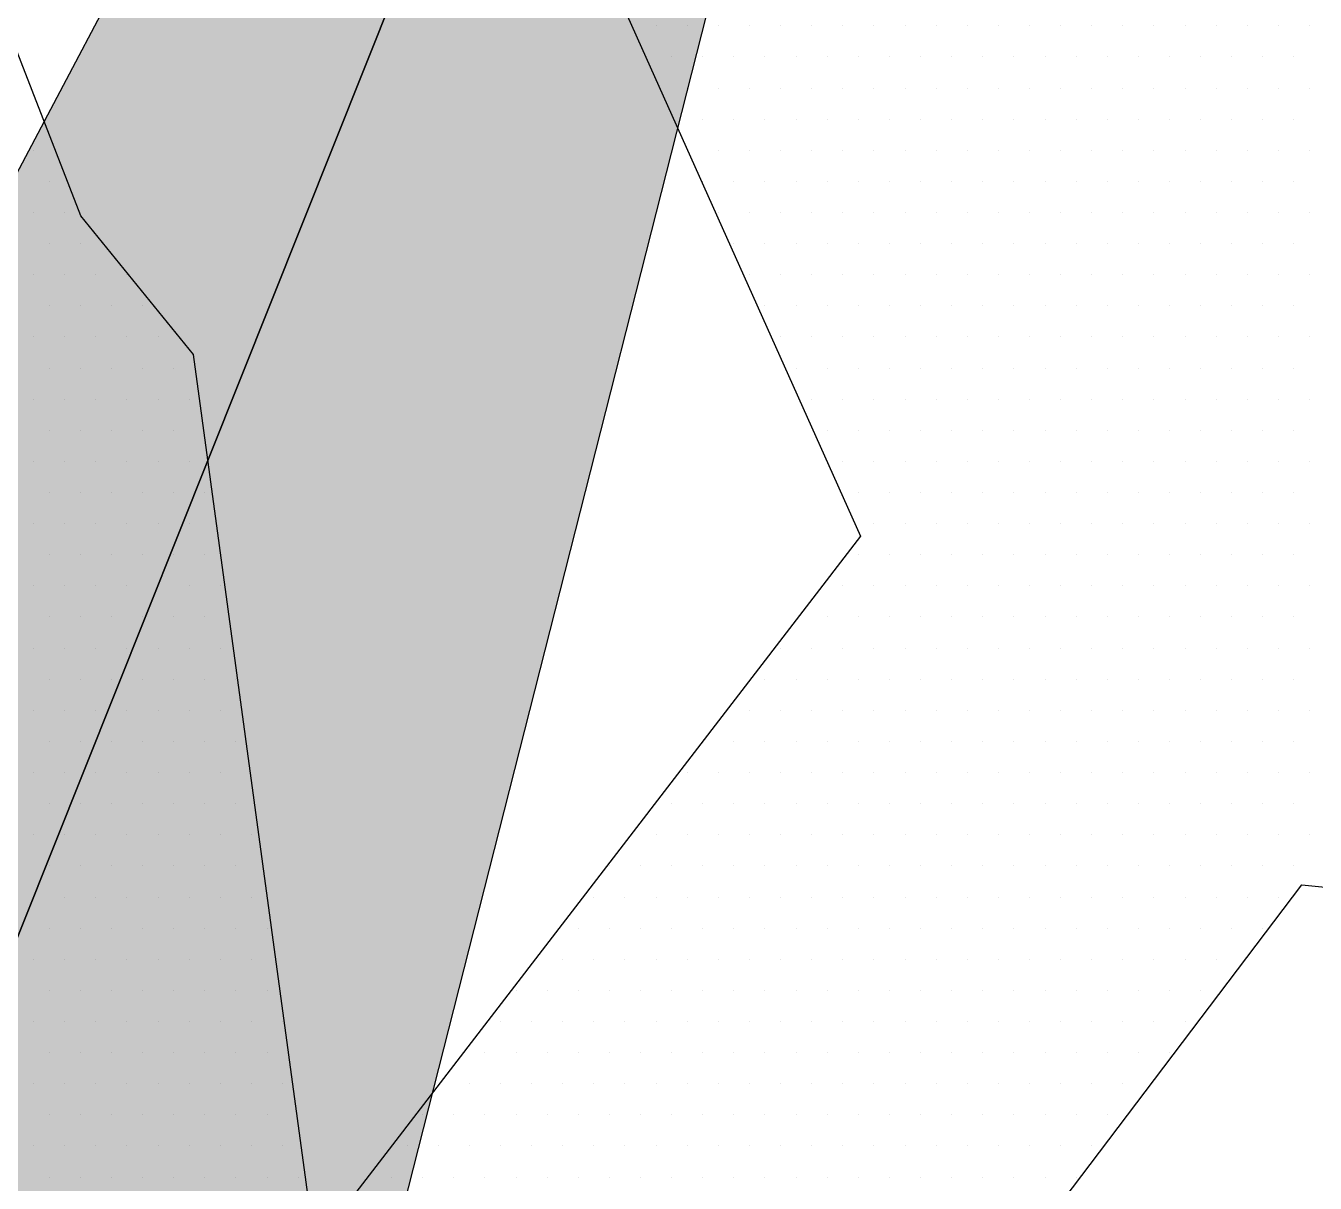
# Paper-space layout 'Layout1' of a CAD drawing. Extents: x -43 to 2298, y -18 to 768.
# Drawn here: x 1427.421 to 1431.221, y 79.303 to 82.716 of the extents above; entities that cross this region are included whole.
import ezdxf

# ---------------------------------------------------------------- set-up
doc = ezdxf.new("R2010")
doc.units = 0
doc.header["$LTSCALE"] = 2
doc.linetypes.add('CACHEX2', pattern=[0.75, 0.5, -0.25])
doc.layers.add('CARTOUCHE', color=7, linetype='Continuous')
doc.layers.add('LOGO', color=7, linetype='Continuous')

# ---------------------------------------------------------------- blocks, each defined once
blk = doc.blocks.new('A$C715108E3')
at = {"layer": 'LOGO', "color": 131}
for p, q in [((-3.5331, -2.3232), (-3.5331, -2.3232)), ((-3.4611, -2.3232), (-3.4611, -2.3232)), ((-3.3693, -2.3232), (-3.3693, -2.3232)), ((-3.2775, -2.3232), (-3.2775, -2.3232)), ((-3.186, -2.3232), (-3.186, -2.3232)), ((-3.0942, -2.3232), (-3.0942, -2.3232)), ((-3.0024, -2.3232), (-3.0024, -2.3232)), ((-2.9109, -2.3232), (-2.9109, -2.3232)), ((-2.8191, -2.3232), (-2.8191, -2.3232)), ((-2.727, -2.3232), (-2.727, -2.3232)), ((-2.6358, -2.3232), (-2.6358, -2.3232)), ((-2.5438, -2.3232), (-2.5438, -2.3232)), ((-2.4517, -2.3232), (-2.4517, -2.3232)), ((-2.3599, -2.3232), (-2.3599, -2.3232)), ((-2.2684, -2.3232), (-2.2684, -2.3232)), ((-2.1766, -2.3232), (-2.1766, -2.3232)), ((-2.0848, -2.3232), (-2.0848, -2.3232)), ((-1.9933, -2.3232), (-1.9933, -2.3232)), ((-1.9015, -2.3232), (-1.9015, -2.3232)), ((-1.8097, -2.3232), (-1.8097, -2.3232)), ((-1.7182, -2.3232), (-1.7182, -2.3232)), ((-1.6264, -2.3232), (-1.6264, -2.3232)), ((-1.5345, -2.3232), (-1.5345, -2.3232)), ((-3.4923, -2.4144), (-3.4923, -2.4144)), ((-3.415, -2.4144), (-3.415, -2.4144)), ((-3.3236, -2.4144), (-3.3236, -2.4144)), ((-3.2318, -2.4144), (-3.2318, -2.4144)), ((-3.1399, -2.4144), (-3.1399, -2.4144)), ((-3.0485, -2.4144), (-3.0485, -2.4144)), ((-2.9566, -2.4144), (-2.9566, -2.4144)), ((-2.8646, -2.4144), (-2.8646, -2.4144)), ((-2.7733, -2.4144), (-2.7733, -2.4144)), ((-2.6815, -2.4144), (-2.6815, -2.4144)), ((-2.5895, -2.4144), (-2.5895, -2.4144)), ((-2.4975, -2.4144), (-2.4975, -2.4144)), ((-2.4062, -2.4144), (-2.4062, -2.4144)), ((-2.3142, -2.4144), (-2.3142, -2.4144)), ((-2.2223, -2.4144), (-2.2223, -2.4144)), ((-2.1313, -2.4144), (-2.1313, -2.4144)), ((-2.0391, -2.4144), (-2.0391, -2.4144)), ((-1.9472, -2.4144), (-1.9472, -2.4144)), ((-1.8558, -2.4144), (-1.8558, -2.4144)), ((-1.7639, -2.4144), (-1.7639, -2.4144)), ((-1.6721, -2.4144), (-1.6721, -2.4144)), ((-1.5806, -2.4144), (-1.5806, -2.4144)), ((-3.451, -2.507), (-3.451, -2.507)), ((-3.3693, -2.507), (-3.3693, -2.507)), ((-3.2775, -2.507), (-3.2775, -2.507)), ((-3.186, -2.507), (-3.186, -2.507)), ((-3.0942, -2.507), (-3.0942, -2.507)), ((-3.0024, -2.507), (-3.0024, -2.507)), ((-2.9109, -2.507), (-2.9109, -2.507)), ((-2.8191, -2.507), (-2.8191, -2.507)), ((-2.727, -2.507), (-2.727, -2.507)), ((-2.6358, -2.507), (-2.6358, -2.507)), ((-2.5438, -2.507), (-2.5438, -2.507)), ((-2.4517, -2.507), (-2.4517, -2.507)), ((-2.3599, -2.507), (-2.3599, -2.507)), ((-2.2684, -2.507), (-2.2684, -2.507)), ((-2.1766, -2.507), (-2.1766, -2.507)), ((-2.0848, -2.507), (-2.0848, -2.507)), ((-1.9933, -2.507), (-1.9933, -2.507)), ((-1.9015, -2.507), (-1.9015, -2.507)), ((-1.8097, -2.507), (-1.8097, -2.507)), ((-1.7182, -2.507), (-1.7182, -2.507)), ((-1.6264, -2.507), (-1.6264, -2.507)), ((-1.5345, -2.507), (-1.5345, -2.507)), ((-3.4102, -2.5983), (-3.4102, -2.5983)), ((-3.3236, -2.5983), (-3.3236, -2.5983)), ((-3.2318, -2.5983), (-3.2318, -2.5983)), ((-3.1399, -2.5983), (-3.1399, -2.5983)), ((-3.0485, -2.5983), (-3.0485, -2.5983)), ((-2.9566, -2.5983), (-2.9566, -2.5983)), ((-2.8646, -2.5983), (-2.8646, -2.5983)), ((-2.7733, -2.5983), (-2.7733, -2.5983)), ((-2.6815, -2.5983), (-2.6815, -2.5983)), ((-2.5895, -2.5983), (-2.5895, -2.5983)), ((-2.4975, -2.5983), (-2.4975, -2.5983)), ((-2.4062, -2.5983), (-2.4062, -2.5983)), ((-2.3142, -2.5983), (-2.3142, -2.5983)), ((-2.2223, -2.5983), (-2.2223, -2.5983)), ((-2.1313, -2.5983), (-2.1313, -2.5983)), ((-2.0391, -2.5983), (-2.0391, -2.5983)), ((-1.9472, -2.5983), (-1.9472, -2.5983)), ((-1.8558, -2.5983), (-1.8558, -2.5983)), ((-1.7639, -2.5983), (-1.7639, -2.5983)), ((-1.6721, -2.5983), (-1.6721, -2.5983)), ((-1.5806, -2.5983), (-1.5806, -2.5983)), ((-5.2959, -2.6898), (-5.2959, -2.6898)), ((-3.3688, -2.6898), (-3.3688, -2.6898)), ((-3.2775, -2.6898), (-3.2775, -2.6898)), ((-3.186, -2.6898), (-3.186, -2.6898)), ((-3.0942, -2.6898), (-3.0942, -2.6898)), ((-3.0024, -2.6898), (-3.0024, -2.6898)), ((-2.9109, -2.6898), (-2.9109, -2.6898)), ((-2.8191, -2.6898), (-2.8191, -2.6898)), ((-2.727, -2.6898), (-2.727, -2.6898)), ((-2.6358, -2.6898), (-2.6358, -2.6898)), ((-2.5438, -2.6898), (-2.5438, -2.6898)), ((-2.4517, -2.6898), (-2.4517, -2.6898)), ((-2.3599, -2.6898), (-2.3599, -2.6898)), ((-2.2684, -2.6898), (-2.2684, -2.6898)), ((-2.1766, -2.6898), (-2.1766, -2.6898)), ((-2.0848, -2.6898), (-2.0848, -2.6898)), ((-1.9933, -2.6898), (-1.9933, -2.6898)), ((-1.9015, -2.6898), (-1.9015, -2.6898)), ((-1.8097, -2.6898), (-1.8097, -2.6898)), ((-1.7182, -2.6898), (-1.7182, -2.6898)), ((-1.6264, -2.6898), (-1.6264, -2.6898)), ((-1.5345, -2.6898), (-1.5345, -2.6898)), ((-5.2498, -2.782), (-5.2498, -2.782)), ((-3.3273, -2.782), (-3.3273, -2.782)), ((-3.3236, -2.782), (-3.3236, -2.782)), ((-3.2318, -2.782), (-3.2318, -2.782)), ((-3.1399, -2.782), (-3.1399, -2.782)), ((-3.0485, -2.782), (-3.0485, -2.782)), ((-2.9566, -2.782), (-2.9566, -2.782)), ((-2.8646, -2.782), (-2.8646, -2.782)), ((-2.7733, -2.782), (-2.7733, -2.782)), ((-2.6815, -2.782), (-2.6815, -2.782)), ((-2.5895, -2.782), (-2.5895, -2.782)), ((-2.4975, -2.782), (-2.4975, -2.782)), ((-2.4062, -2.782), (-2.4062, -2.782)), ((-2.3142, -2.782), (-2.3142, -2.782)), ((-2.2223, -2.782), (-2.2223, -2.782)), ((-2.1313, -2.782), (-2.1313, -2.782)), ((-2.0391, -2.782), (-2.0391, -2.782)), ((-1.9472, -2.782), (-1.9472, -2.782)), ((-1.8558, -2.782), (-1.8558, -2.782)), ((-1.7639, -2.782), (-1.7639, -2.782)), ((-1.6721, -2.782), (-1.6721, -2.782)), ((-1.5806, -2.782), (-1.5806, -2.782)), ((-5.2959, -2.8734), (-5.2959, -2.8734)), ((-5.2041, -2.8734), (-5.2041, -2.8734)), ((-3.2867, -2.8734), (-3.2867, -2.8734)), ((-3.2775, -2.8734), (-3.2775, -2.8734)), ((-3.186, -2.8734), (-3.186, -2.8734)), ((-3.0942, -2.8734), (-3.0942, -2.8734)), ((-3.0024, -2.8734), (-3.0024, -2.8734)), ((-2.9109, -2.8734), (-2.9109, -2.8734)), ((-2.8191, -2.8734), (-2.8191, -2.8734)), ((-2.727, -2.8734), (-2.727, -2.8734)), ((-2.6358, -2.8734), (-2.6358, -2.8734)), ((-2.5438, -2.8734), (-2.5438, -2.8734)), ((-2.4517, -2.8734), (-2.4517, -2.8734)), ((-2.3599, -2.8734), (-2.3599, -2.8734)), ((-2.2684, -2.8734), (-2.2684, -2.8734)), ((-2.1766, -2.8734), (-2.1766, -2.8734)), ((-2.0848, -2.8734), (-2.0848, -2.8734)), ((-1.9933, -2.8734), (-1.9933, -2.8734)), ((-1.9015, -2.8734), (-1.9015, -2.8734)), ((-1.8097, -2.8734), (-1.8097, -2.8734)), ((-1.7182, -2.8734), (-1.7182, -2.8734)), ((-1.6264, -2.8734), (-1.6264, -2.8734)), ((-1.5345, -2.8734), (-1.5345, -2.8734)), ((-5.2498, -2.9649), (-5.2498, -2.9649)), ((-5.1584, -2.9649), (-5.1584, -2.9649)), ((-3.2452, -2.9649), (-3.2452, -2.9649)), ((-3.2318, -2.9649), (-3.2318, -2.9649)), ((-3.1399, -2.9649), (-3.1399, -2.9649)), ((-3.0485, -2.9649), (-3.0485, -2.9649)), ((-2.9566, -2.9649), (-2.9566, -2.9649)), ((-2.8646, -2.9649), (-2.8646, -2.9649)), ((-2.7733, -2.9649), (-2.7733, -2.9649)), ((-2.6815, -2.9649), (-2.6815, -2.9649)), ((-2.5895, -2.9649), (-2.5895, -2.9649)), ((-2.4975, -2.9649), (-2.4975, -2.9649)), ((-2.4062, -2.9649), (-2.4062, -2.9649)), ((-2.3142, -2.9649), (-2.3142, -2.9649)), ((-2.2223, -2.9649), (-2.2223, -2.9649)), ((-2.1313, -2.9649), (-2.1313, -2.9649)), ((-2.0391, -2.9649), (-2.0391, -2.9649)), ((-1.9472, -2.9649), (-1.9472, -2.9649)), ((-1.8558, -2.9649), (-1.8558, -2.9649)), ((-1.7639, -2.9649), (-1.7639, -2.9649)), ((-1.6721, -2.9649), (-1.6721, -2.9649)), ((-1.5806, -2.9649), (-1.5806, -2.9649)), ((-5.2959, -3.0571), (-5.2959, -3.0571)), ((-5.2041, -3.0571), (-5.2041, -3.0571)), ((-5.1121, -3.0571), (-5.1121, -3.0571)), ((-5.0208, -3.0571), (-5.0208, -3.0571)), ((-3.2044, -3.0571), (-3.2044, -3.0571)), ((-3.186, -3.0571), (-3.186, -3.0571)), ((-3.0942, -3.0571), (-3.0942, -3.0571)), ((-3.0024, -3.0571), (-3.0024, -3.0571)), ((-2.9109, -3.0571), (-2.9109, -3.0571)), ((-2.8191, -3.0571), (-2.8191, -3.0571)), ((-2.727, -3.0571), (-2.727, -3.0571)), ((-2.6358, -3.0571), (-2.6358, -3.0571)), ((-2.5438, -3.0571), (-2.5438, -3.0571)), ((-2.4517, -3.0571), (-2.4517, -3.0571)), ((-2.3599, -3.0571), (-2.3599, -3.0571)), ((-2.2684, -3.0571), (-2.2684, -3.0571)), ((-2.1766, -3.0571), (-2.1766, -3.0571)), ((-2.0848, -3.0571), (-2.0848, -3.0571)), ((-1.9933, -3.0571), (-1.9933, -3.0571)), ((-1.9015, -3.0571), (-1.9015, -3.0571)), ((-1.8097, -3.0571), (-1.8097, -3.0571)), ((-1.7182, -3.0571), (-1.7182, -3.0571)), ((-1.6264, -3.0571), (-1.6264, -3.0571)), ((-1.5345, -3.0571), (-1.5345, -3.0571)), ((-5.2498, -3.1485), (-5.2498, -3.1485)), ((-5.1584, -3.1485), (-5.1584, -3.1485)), ((-5.0665, -3.1485), (-5.0665, -3.1485)), ((-4.9745, -3.1485), (-4.9745, -3.1485)), ((-3.1632, -3.1485), (-3.1632, -3.1485)), ((-3.1399, -3.1485), (-3.1399, -3.1485)), ((-3.0485, -3.1485), (-3.0485, -3.1485)), ((-2.9566, -3.1485), (-2.9566, -3.1485)), ((-2.8646, -3.1485), (-2.8646, -3.1485)), ((-2.7733, -3.1485), (-2.7733, -3.1485)), ((-2.6815, -3.1485), (-2.6815, -3.1485)), ((-2.5895, -3.1485), (-2.5895, -3.1485)), ((-2.4975, -3.1485), (-2.4975, -3.1485)), ((-2.4062, -3.1485), (-2.4062, -3.1485)), ((-2.3142, -3.1485), (-2.3142, -3.1485)), ((-2.2223, -3.1485), (-2.2223, -3.1485)), ((-2.1313, -3.1485), (-2.1313, -3.1485)), ((-2.0391, -3.1485), (-2.0391, -3.1485)), ((-1.9472, -3.1485), (-1.9472, -3.1485)), ((-1.8558, -3.1485), (-1.8558, -3.1485)), ((-1.7639, -3.1485), (-1.7639, -3.1485)), ((-1.6721, -3.1485), (-1.6721, -3.1485)), ((-1.5806, -3.1485), (-1.5806, -3.1485)), ((-5.2959, -3.24), (-5.2959, -3.24)), ((-5.2041, -3.24), (-5.2041, -3.24)), ((-5.1121, -3.24), (-5.1121, -3.24)), ((-5.0208, -3.24), (-5.0208, -3.24)), ((-4.929, -3.24), (-4.929, -3.24)), ((-3.1219, -3.24), (-3.1219, -3.24)), ((-3.0942, -3.24), (-3.0942, -3.24)), ((-3.0024, -3.24), (-3.0024, -3.24)), ((-2.9109, -3.24), (-2.9109, -3.24)), ((-2.8191, -3.24), (-2.8191, -3.24)), ((-2.727, -3.24), (-2.727, -3.24)), ((-2.6358, -3.24), (-2.6358, -3.24)), ((-2.5438, -3.24), (-2.5438, -3.24)), ((-2.4517, -3.24), (-2.4517, -3.24)), ((-2.3599, -3.24), (-2.3599, -3.24)), ((-2.2684, -3.24), (-2.2684, -3.24)), ((-2.1766, -3.24), (-2.1766, -3.24)), ((-2.0848, -3.24), (-2.0848, -3.24)), ((-1.9933, -3.24), (-1.9933, -3.24)), ((-1.9015, -3.24), (-1.9015, -3.24)), ((-1.8097, -3.24), (-1.8097, -3.24)), ((-1.7182, -3.24), (-1.7182, -3.24)), ((-1.6264, -3.24), (-1.6264, -3.24)), ((-1.5345, -3.24), (-1.5345, -3.24)), ((-5.2498, -3.3324), (-5.2498, -3.3324)), ((-5.1584, -3.3324), (-5.1584, -3.3324)), ((-5.0665, -3.3324), (-5.0665, -3.3324)), ((-4.9745, -3.3324), (-4.9745, -3.3324)), ((-4.8829, -3.3324), (-4.8829, -3.3324)), ((-3.0809, -3.3324), (-3.0809, -3.3324)), ((-3.0485, -3.3324), (-3.0485, -3.3324)), ((-2.9566, -3.3324), (-2.9566, -3.3324)), ((-2.8646, -3.3324), (-2.8646, -3.3324)), ((-2.7733, -3.3324), (-2.7733, -3.3324)), ((-2.6815, -3.3324), (-2.6815, -3.3324)), ((-2.5895, -3.3324), (-2.5895, -3.3324)), ((-2.4975, -3.3324), (-2.4975, -3.3324)), ((-2.4062, -3.3324), (-2.4062, -3.3324)), ((-2.3142, -3.3324), (-2.3142, -3.3324)), ((-2.2223, -3.3324), (-2.2223, -3.3324)), ((-2.1313, -3.3324), (-2.1313, -3.3324)), ((-2.0391, -3.3324), (-2.0391, -3.3324)), ((-1.9472, -3.3324), (-1.9472, -3.3324)), ((-1.8558, -3.3324), (-1.8558, -3.3324)), ((-1.7639, -3.3324), (-1.7639, -3.3324)), ((-1.6721, -3.3324), (-1.6721, -3.3324)), ((-1.5806, -3.3324), (-1.5806, -3.3324)), ((-5.2959, -3.4237), (-5.2959, -3.4237)), ((-5.2041, -3.4237), (-5.2041, -3.4237)), ((-5.1121, -3.4237), (-5.1121, -3.4237)), ((-5.0208, -3.4237), (-5.0208, -3.4237)), ((-4.929, -3.4237), (-4.929, -3.4237)), ((-4.8369, -3.4237), (-4.8369, -3.4237)), ((-3.0397, -3.4237), (-3.0397, -3.4237)), ((-3.0024, -3.4237), (-3.0024, -3.4237)), ((-2.9109, -3.4237), (-2.9109, -3.4237)), ((-2.8191, -3.4237), (-2.8191, -3.4237)), ((-2.727, -3.4237), (-2.727, -3.4237)), ((-2.6358, -3.4237), (-2.6358, -3.4237)), ((-2.5438, -3.4237), (-2.5438, -3.4237)), ((-2.4517, -3.4237), (-2.4517, -3.4237)), ((-2.3599, -3.4237), (-2.3599, -3.4237)), ((-2.2684, -3.4237), (-2.2684, -3.4237)), ((-2.1766, -3.4237), (-2.1766, -3.4237)), ((-2.0848, -3.4237), (-2.0848, -3.4237)), ((-1.9933, -3.4237), (-1.9933, -3.4237)), ((-1.9015, -3.4237), (-1.9015, -3.4237)), ((-1.8097, -3.4237), (-1.8097, -3.4237)), ((-1.7182, -3.4237), (-1.7182, -3.4237)), ((-1.6264, -3.4237), (-1.6264, -3.4237)), ((-1.5345, -3.4237), (-1.5345, -3.4237)), ((-5.2498, -3.5153), (-5.2498, -3.5153)), ((-5.1584, -3.5153), (-5.1584, -3.5153)), ((-5.0665, -3.5153), (-5.0665, -3.5153)), ((-4.9745, -3.5153), (-4.9745, -3.5153)), ((-4.8829, -3.5153), (-4.8829, -3.5153)), ((-2.999, -3.5153), (-2.999, -3.5153)), ((-2.9566, -3.5153), (-2.9566, -3.5153)), ((-2.8646, -3.5153), (-2.8646, -3.5153)), ((-2.7733, -3.5153), (-2.7733, -3.5153)), ((-2.6815, -3.5153), (-2.6815, -3.5153)), ((-2.5895, -3.5153), (-2.5895, -3.5153)), ((-2.4975, -3.5153), (-2.4975, -3.5153)), ((-2.4062, -3.5153), (-2.4062, -3.5153)), ((-2.3142, -3.5153), (-2.3142, -3.5153)), ((-2.2223, -3.5153), (-2.2223, -3.5153)), ((-2.1313, -3.5153), (-2.1313, -3.5153)), ((-2.0391, -3.5153), (-2.0391, -3.5153)), ((-1.9472, -3.5153), (-1.9472, -3.5153)), ((-1.8558, -3.5153), (-1.8558, -3.5153)), ((-1.7639, -3.5153), (-1.7639, -3.5153)), ((-1.6721, -3.5153), (-1.6721, -3.5153)), ((-1.5806, -3.5153), (-1.5806, -3.5153)), ((-5.2959, -3.6077), (-5.2959, -3.6077)), ((-5.2041, -3.6077), (-5.2041, -3.6077)), ((-5.1121, -3.6077), (-5.1121, -3.6077)), ((-5.0208, -3.6077), (-5.0208, -3.6077)), ((-4.929, -3.6077), (-4.929, -3.6077)), ((-4.8369, -3.6077), (-4.8369, -3.6077)), ((-2.9576, -3.6077), (-2.9576, -3.6077)), ((-2.9109, -3.6077), (-2.9109, -3.6077)), ((-2.8191, -3.6077), (-2.8191, -3.6077)), ((-2.727, -3.6077), (-2.727, -3.6077)), ((-2.6358, -3.6077), (-2.6358, -3.6077)), ((-2.5438, -3.6077), (-2.5438, -3.6077)), ((-2.4517, -3.6077), (-2.4517, -3.6077)), ((-2.3599, -3.6077), (-2.3599, -3.6077)), ((-2.2684, -3.6077), (-2.2684, -3.6077)), ((-2.1766, -3.6077), (-2.1766, -3.6077)), ((-2.0848, -3.6077), (-2.0848, -3.6077)), ((-1.9933, -3.6077), (-1.9933, -3.6077)), ((-1.9015, -3.6077), (-1.9015, -3.6077)), ((-1.8097, -3.6077), (-1.8097, -3.6077)), ((-1.7182, -3.6077), (-1.7182, -3.6077)), ((-1.6264, -3.6077), (-1.6264, -3.6077)), ((-1.5345, -3.6077), (-1.5345, -3.6077)), ((-5.2498, -3.699), (-5.2498, -3.699)), ((-5.1584, -3.699), (-5.1584, -3.699)), ((-5.0665, -3.699), (-5.0665, -3.699)), ((-4.9745, -3.699), (-4.9745, -3.699)), ((-4.8829, -3.699), (-4.8829, -3.699)), ((-4.7912, -3.699), (-4.7912, -3.699)), ((-2.9169, -3.699), (-2.9169, -3.699)), ((-2.8646, -3.699), (-2.8646, -3.699)), ((-2.7733, -3.699), (-2.7733, -3.699)), ((-2.6815, -3.699), (-2.6815, -3.699)), ((-2.5895, -3.699), (-2.5895, -3.699)), ((-2.4975, -3.699), (-2.4975, -3.699)), ((-2.4062, -3.699), (-2.4062, -3.699)), ((-2.3142, -3.699), (-2.3142, -3.699)), ((-2.2223, -3.699), (-2.2223, -3.699)), ((-2.1313, -3.699), (-2.1313, -3.699)), ((-2.0391, -3.699), (-2.0391, -3.699)), ((-1.9472, -3.699), (-1.9472, -3.699)), ((-1.8558, -3.699), (-1.8558, -3.699)), ((-1.7639, -3.699), (-1.7639, -3.699)), ((-1.6721, -3.699), (-1.6721, -3.699)), ((-1.5806, -3.699), (-1.5806, -3.699)), ((-5.2959, -3.7904), (-5.2959, -3.7904)), ((-5.2041, -3.7904), (-5.2041, -3.7904)), ((-5.1121, -3.7904), (-5.1121, -3.7904)), ((-5.0208, -3.7904), (-5.0208, -3.7904)), ((-4.929, -3.7904), (-4.929, -3.7904)), ((-4.8369, -3.7904), (-4.8369, -3.7904)), ((-2.8757, -3.7904), (-2.8757, -3.7904)), ((-2.8191, -3.7904), (-2.8191, -3.7904)), ((-2.727, -3.7904), (-2.727, -3.7904)), ((-2.6358, -3.7904), (-2.6358, -3.7904)), ((-2.5438, -3.7904), (-2.5438, -3.7904)), ((-2.4517, -3.7904), (-2.4517, -3.7904)), ((-2.3599, -3.7904), (-2.3599, -3.7904)), ((-2.2684, -3.7904), (-2.2684, -3.7904)), ((-2.1766, -3.7904), (-2.1766, -3.7904)), ((-2.0848, -3.7904), (-2.0848, -3.7904)), ((-1.9933, -3.7904), (-1.9933, -3.7904)), ((-1.9015, -3.7904), (-1.9015, -3.7904)), ((-1.8097, -3.7904), (-1.8097, -3.7904)), ((-1.7182, -3.7904), (-1.7182, -3.7904)), ((-1.6264, -3.7904), (-1.6264, -3.7904)), ((-1.5345, -3.7904), (-1.5345, -3.7904)), ((-5.2498, -3.8826), (-5.2498, -3.8826)), ((-5.1584, -3.8826), (-5.1584, -3.8826)), ((-5.0665, -3.8826), (-5.0665, -3.8826)), ((-4.9745, -3.8826), (-4.9745, -3.8826)), ((-4.8829, -3.8826), (-4.8829, -3.8826)), ((-4.7912, -3.8826), (-4.7912, -3.8826)), ((-2.9012, -3.8826), (-2.9012, -3.8826)), ((-2.8646, -3.8826), (-2.8646, -3.8826)), ((-2.7733, -3.8826), (-2.7733, -3.8826)), ((-2.6815, -3.8826), (-2.6815, -3.8826)), ((-2.5895, -3.8826), (-2.5895, -3.8826)), ((-2.4975, -3.8826), (-2.4975, -3.8826)), ((-2.4062, -3.8826), (-2.4062, -3.8826)), ((-2.3142, -3.8826), (-2.3142, -3.8826)), ((-2.2223, -3.8826), (-2.2223, -3.8826)), ((-2.1313, -3.8826), (-2.1313, -3.8826)), ((-2.0391, -3.8826), (-2.0391, -3.8826)), ((-1.9472, -3.8826), (-1.9472, -3.8826)), ((-1.8558, -3.8826), (-1.8558, -3.8826)), ((-1.7639, -3.8826), (-1.7639, -3.8826)), ((-1.6721, -3.8826), (-1.6721, -3.8826)), ((-1.5806, -3.8826), (-1.5806, -3.8826)), ((-5.2959, -3.9741), (-5.2959, -3.9741)), ((-5.2041, -3.9741), (-5.2041, -3.9741)), ((-5.1121, -3.9741), (-5.1121, -3.9741)), ((-5.0208, -3.9741), (-5.0208, -3.9741)), ((-4.929, -3.9741), (-4.929, -3.9741)), ((-4.8369, -3.9741), (-4.8369, -3.9741)), ((-4.7453, -3.9741), (-4.7453, -3.9741)), ((-2.9716, -3.9741), (-2.9716, -3.9741)), ((-2.9109, -3.9741), (-2.9109, -3.9741)), ((-2.8191, -3.9741), (-2.8191, -3.9741)), ((-2.727, -3.9741), (-2.727, -3.9741)), ((-2.6358, -3.9741), (-2.6358, -3.9741)), ((-2.5438, -3.9741), (-2.5438, -3.9741)), ((-2.4517, -3.9741), (-2.4517, -3.9741)), ((-2.3599, -3.9741), (-2.3599, -3.9741)), ((-2.2684, -3.9741), (-2.2684, -3.9741)), ((-2.1766, -3.9741), (-2.1766, -3.9741)), ((-2.0848, -3.9741), (-2.0848, -3.9741)), ((-1.9933, -3.9741), (-1.9933, -3.9741)), ((-1.9015, -3.9741), (-1.9015, -3.9741)), ((-1.8097, -3.9741), (-1.8097, -3.9741)), ((-1.7182, -3.9741), (-1.7182, -3.9741)), ((-1.6264, -3.9741), (-1.6264, -3.9741)), ((-1.5345, -3.9741), (-1.5345, -3.9741)), ((-5.2498, -4.0654), (-5.2498, -4.0654)), ((-5.1584, -4.0654), (-5.1584, -4.0654)), ((-5.0665, -4.0654), (-5.0665, -4.0654)), ((-4.9745, -4.0654), (-4.9745, -4.0654)), ((-4.8829, -4.0654), (-4.8829, -4.0654)), ((-4.7912, -4.0654), (-4.7912, -4.0654)), ((-3.0425, -4.0654), (-3.0425, -4.0654)), ((-2.9566, -4.0654), (-2.9566, -4.0654)), ((-2.8646, -4.0654), (-2.8646, -4.0654)), ((-2.7733, -4.0654), (-2.7733, -4.0654)), ((-2.6815, -4.0654), (-2.6815, -4.0654)), ((-2.5895, -4.0654), (-2.5895, -4.0654)), ((-2.4975, -4.0654), (-2.4975, -4.0654)), ((-2.4062, -4.0654), (-2.4062, -4.0654)), ((-2.3142, -4.0654), (-2.3142, -4.0654)), ((-2.2223, -4.0654), (-2.2223, -4.0654)), ((-2.1313, -4.0654), (-2.1313, -4.0654)), ((-2.0391, -4.0654), (-2.0391, -4.0654)), ((-1.9472, -4.0654), (-1.9472, -4.0654)), ((-1.8558, -4.0654), (-1.8558, -4.0654)), ((-1.7639, -4.0654), (-1.7639, -4.0654)), ((-1.6721, -4.0654), (-1.6721, -4.0654)), ((-1.5806, -4.0654), (-1.5806, -4.0654)), ((-5.2959, -4.1578), (-5.2959, -4.1578)), ((-5.2041, -4.1578), (-5.2041, -4.1578)), ((-5.1121, -4.1578), (-5.1121, -4.1578)), ((-5.0208, -4.1578), (-5.0208, -4.1578)), ((-4.929, -4.1578), (-4.929, -4.1578)), ((-4.8369, -4.1578), (-4.8369, -4.1578)), ((-4.7453, -4.1578), (-4.7453, -4.1578)), ((-3.1126, -4.1578), (-3.1126, -4.1578)), ((-3.0942, -4.1578), (-3.0942, -4.1578)), ((-3.0024, -4.1578), (-3.0024, -4.1578)), ((-2.9109, -4.1578), (-2.9109, -4.1578)), ((-2.8191, -4.1578), (-2.8191, -4.1578)), ((-2.727, -4.1578), (-2.727, -4.1578)), ((-2.6358, -4.1578), (-2.6358, -4.1578)), ((-2.5438, -4.1578), (-2.5438, -4.1578)), ((-2.4517, -4.1578), (-2.4517, -4.1578)), ((-2.3599, -4.1578), (-2.3599, -4.1578)), ((-2.2684, -4.1578), (-2.2684, -4.1578)), ((-2.1766, -4.1578), (-2.1766, -4.1578)), ((-2.0848, -4.1578), (-2.0848, -4.1578)), ((-1.9933, -4.1578), (-1.9933, -4.1578)), ((-1.9015, -4.1578), (-1.9015, -4.1578)), ((-1.8097, -4.1578), (-1.8097, -4.1578)), ((-1.7182, -4.1578), (-1.7182, -4.1578)), ((-1.6264, -4.1578), (-1.6264, -4.1578)), ((-1.5345, -4.1578), (-1.5345, -4.1578)), ((-5.2498, -4.2494), (-5.2498, -4.2494)), ((-5.1584, -4.2494), (-5.1584, -4.2494)), ((-5.0665, -4.2494), (-5.0665, -4.2494)), ((-4.9745, -4.2494), (-4.9745, -4.2494)), ((-4.8829, -4.2494), (-4.8829, -4.2494)), ((-4.7912, -4.2494), (-4.7912, -4.2494)), ((-4.6992, -4.2494), (-4.6992, -4.2494)), ((-3.1832, -4.2494), (-3.1832, -4.2494)), ((-3.1399, -4.2494), (-3.1399, -4.2494)), ((-3.0485, -4.2494), (-3.0485, -4.2494)), ((-2.9566, -4.2494), (-2.9566, -4.2494)), ((-2.8646, -4.2494), (-2.8646, -4.2494)), ((-2.7733, -4.2494), (-2.7733, -4.2494)), ((-2.6815, -4.2494), (-2.6815, -4.2494)), ((-2.5895, -4.2494), (-2.5895, -4.2494)), ((-2.4975, -4.2494), (-2.4975, -4.2494)), ((-2.4062, -4.2494), (-2.4062, -4.2494)), ((-2.3142, -4.2494), (-2.3142, -4.2494)), ((-2.2223, -4.2494), (-2.2223, -4.2494)), ((-2.1313, -4.2494), (-2.1313, -4.2494)), ((-2.0391, -4.2494), (-2.0391, -4.2494)), ((-1.9472, -4.2494), (-1.9472, -4.2494)), ((-1.8558, -4.2494), (-1.8558, -4.2494)), ((-1.7639, -4.2494), (-1.7639, -4.2494)), ((-1.6721, -4.2494), (-1.6721, -4.2494)), ((-1.5806, -4.2494), (-1.5806, -4.2494)), ((-5.2959, -4.3407), (-5.2959, -4.3407)), ((-5.2041, -4.3407), (-5.2041, -4.3407)), ((-5.1121, -4.3407), (-5.1121, -4.3407)), ((-5.0208, -4.3407), (-5.0208, -4.3407)), ((-4.929, -4.3407), (-4.929, -4.3407)), ((-4.8369, -4.3407), (-4.8369, -4.3407)), ((-4.7453, -4.3407), (-4.7453, -4.3407)), ((-3.2541, -4.3407), (-3.2541, -4.3407)), ((-3.186, -4.3407), (-3.186, -4.3407)), ((-3.0942, -4.3407), (-3.0942, -4.3407)), ((-3.0024, -4.3407), (-3.0024, -4.3407)), ((-2.9109, -4.3407), (-2.9109, -4.3407)), ((-2.8191, -4.3407), (-2.8191, -4.3407)), ((-2.727, -4.3407), (-2.727, -4.3407)), ((-2.6358, -4.3407), (-2.6358, -4.3407)), ((-2.5438, -4.3407), (-2.5438, -4.3407)), ((-2.4517, -4.3407), (-2.4517, -4.3407)), ((-2.3599, -4.3407), (-2.3599, -4.3407)), ((-2.2684, -4.3407), (-2.2684, -4.3407)), ((-2.1766, -4.3407), (-2.1766, -4.3407)), ((-2.0848, -4.3407), (-2.0848, -4.3407)), ((-1.9933, -4.3407), (-1.9933, -4.3407)), ((-1.9015, -4.3407), (-1.9015, -4.3407)), ((-1.8097, -4.3407), (-1.8097, -4.3407)), ((-1.7182, -4.3407), (-1.7182, -4.3407)), ((-1.6264, -4.3407), (-1.6264, -4.3407)), ((-1.5345, -4.3407), (-1.5345, -4.3407)), ((-5.2498, -4.4331), (-5.2498, -4.4331)), ((-5.1584, -4.4331), (-5.1584, -4.4331)), ((-5.0665, -4.4331), (-5.0665, -4.4331)), ((-4.9745, -4.4331), (-4.9745, -4.4331)), ((-4.8829, -4.4331), (-4.8829, -4.4331)), ((-4.7912, -4.4331), (-4.7912, -4.4331)), ((-4.6992, -4.4331), (-4.6992, -4.4331)), ((-3.3243, -4.4331), (-3.3243, -4.4331)), ((-3.3236, -4.4331), (-3.3236, -4.4331)), ((-3.2318, -4.4331), (-3.2318, -4.4331)), ((-3.1399, -4.4331), (-3.1399, -4.4331)), ((-3.0485, -4.4331), (-3.0485, -4.4331)), ((-2.9566, -4.4331), (-2.9566, -4.4331)), ((-2.8646, -4.4331), (-2.8646, -4.4331)), ((-2.7733, -4.4331), (-2.7733, -4.4331)), ((-2.6815, -4.4331), (-2.6815, -4.4331)), ((-2.5895, -4.4331), (-2.5895, -4.4331)), ((-2.4975, -4.4331), (-2.4975, -4.4331)), ((-2.4062, -4.4331), (-2.4062, -4.4331)), ((-2.3142, -4.4331), (-2.3142, -4.4331)), ((-2.2223, -4.4331), (-2.2223, -4.4331)), ((-2.1313, -4.4331), (-2.1313, -4.4331)), ((-2.0391, -4.4331), (-2.0391, -4.4331)), ((-1.9472, -4.4331), (-1.9472, -4.4331)), ((-1.8558, -4.4331), (-1.8558, -4.4331)), ((-1.7639, -4.4331), (-1.7639, -4.4331)), ((-1.6721, -4.4331), (-1.6721, -4.4331)), ((-1.5806, -4.4331), (-1.5806, -4.4331)), ((-5.2959, -4.5245), (-5.2959, -4.5245)), ((-5.2041, -4.5245), (-5.2041, -4.5245)), ((-5.1121, -4.5245), (-5.1121, -4.5245)), ((-5.0208, -4.5245), (-5.0208, -4.5245)), ((-4.929, -4.5245), (-4.929, -4.5245)), ((-4.8369, -4.5245), (-4.8369, -4.5245)), ((-4.7453, -4.5245), (-4.7453, -4.5245)), ((-3.3948, -4.5245), (-3.3948, -4.5245)), ((-3.3693, -4.5245), (-3.3693, -4.5245)), ((-3.2775, -4.5245), (-3.2775, -4.5245)), ((-3.186, -4.5245), (-3.186, -4.5245)), ((-3.0942, -4.5245), (-3.0942, -4.5245)), ((-3.0024, -4.5245), (-3.0024, -4.5245)), ((-2.9109, -4.5245), (-2.9109, -4.5245)), ((-2.8191, -4.5245), (-2.8191, -4.5245)), ((-2.727, -4.5245), (-2.727, -4.5245)), ((-2.6358, -4.5245), (-2.6358, -4.5245)), ((-2.5438, -4.5245), (-2.5438, -4.5245)), ((-2.4517, -4.5245), (-2.4517, -4.5245)), ((-2.3599, -4.5245), (-2.3599, -4.5245)), ((-2.2684, -4.5245), (-2.2684, -4.5245)), ((-2.1766, -4.5245), (-2.1766, -4.5245)), ((-2.0848, -4.5245), (-2.0848, -4.5245)), ((-1.9933, -4.5245), (-1.9933, -4.5245)), ((-1.9015, -4.5245), (-1.9015, -4.5245)), ((-1.8097, -4.5245), (-1.8097, -4.5245)), ((-1.7182, -4.5245), (-1.7182, -4.5245)), ((-1.6264, -4.5245), (-1.6264, -4.5245)), ((-1.5345, -4.5245), (-1.5345, -4.5245)), ((-5.2498, -4.6156), (-5.2498, -4.6156)), ((-5.1584, -4.6156), (-5.1584, -4.6156)), ((-5.0665, -4.6156), (-5.0665, -4.6156)), ((-4.9745, -4.6156), (-4.9745, -4.6156)), ((-4.8829, -4.6156), (-4.8829, -4.6156)), ((-4.7912, -4.6156), (-4.7912, -4.6156)), ((-4.6992, -4.6156), (-4.6992, -4.6156)), ((-3.4656, -4.6156), (-3.4656, -4.6156)), ((-3.415, -4.6156), (-3.415, -4.6156)), ((-3.3236, -4.6156), (-3.3236, -4.6156)), ((-3.2318, -4.6156), (-3.2318, -4.6156)), ((-3.1399, -4.6156), (-3.1399, -4.6156)), ((-3.0485, -4.6156), (-3.0485, -4.6156)), ((-2.9566, -4.6156), (-2.9566, -4.6156)), ((-2.8646, -4.6156), (-2.8646, -4.6156)), ((-2.7733, -4.6156), (-2.7733, -4.6156)), ((-2.6815, -4.6156), (-2.6815, -4.6156)), ((-2.5895, -4.6156), (-2.5895, -4.6156)), ((-2.4975, -4.6156), (-2.4975, -4.6156)), ((-2.4062, -4.6156), (-2.4062, -4.6156)), ((-2.3142, -4.6156), (-2.3142, -4.6156)), ((-2.2223, -4.6156), (-2.2223, -4.6156)), ((-2.1313, -4.6156), (-2.1313, -4.6156)), ((-2.0391, -4.6156), (-2.0391, -4.6156)), ((-1.9472, -4.6156), (-1.9472, -4.6156)), ((-1.8558, -4.6156), (-1.8558, -4.6156)), ((-1.7639, -4.6156), (-1.7639, -4.6156)), ((-1.6721, -4.6156), (-1.6721, -4.6156)), ((-1.5806, -4.6156), (-1.5806, -4.6156)), ((-5.2959, -4.7082), (-5.2959, -4.7082)), ((-5.2041, -4.7082), (-5.2041, -4.7082)), ((-5.1121, -4.7082), (-5.1121, -4.7082)), ((-5.0208, -4.7082), (-5.0208, -4.7082)), ((-4.929, -4.7082), (-4.929, -4.7082)), ((-4.8369, -4.7082), (-4.8369, -4.7082)), ((-4.7453, -4.7082), (-4.7453, -4.7082)), ((-4.6537, -4.7082), (-4.6537, -4.7082)), ((-3.5357, -4.7082), (-3.5357, -4.7082)), ((-3.4611, -4.7082), (-3.4611, -4.7082)), ((-3.3693, -4.7082), (-3.3693, -4.7082)), ((-3.2775, -4.7082), (-3.2775, -4.7082)), ((-3.186, -4.7082), (-3.186, -4.7082)), ((-3.0942, -4.7082), (-3.0942, -4.7082)), ((-3.0024, -4.7082), (-3.0024, -4.7082)), ((-2.9109, -4.7082), (-2.9109, -4.7082)), ((-2.8191, -4.7082), (-2.8191, -4.7082)), ((-2.727, -4.7082), (-2.727, -4.7082)), ((-2.6358, -4.7082), (-2.6358, -4.7082)), ((-2.5438, -4.7082), (-2.5438, -4.7082)), ((-2.4517, -4.7082), (-2.4517, -4.7082)), ((-2.3599, -4.7082), (-2.3599, -4.7082)), ((-2.2684, -4.7082), (-2.2684, -4.7082)), ((-2.1766, -4.7082), (-2.1766, -4.7082)), ((-2.0848, -4.7082), (-2.0848, -4.7082)), ((-1.9933, -4.7082), (-1.9933, -4.7082)), ((-1.9015, -4.7082), (-1.9015, -4.7082)), ((-1.8097, -4.7082), (-1.8097, -4.7082)), ((-1.7182, -4.7082), (-1.7182, -4.7082)), ((-1.6264, -4.7082), (-1.6264, -4.7082)), ((-1.5345, -4.7082), (-1.5345, -4.7082)), ((-5.2498, -4.7997), (-5.2498, -4.7997)), ((-5.1584, -4.7997), (-5.1584, -4.7997)), ((-5.0665, -4.7997), (-5.0665, -4.7997)), ((-4.9745, -4.7997), (-4.9745, -4.7997)), ((-4.8829, -4.7997), (-4.8829, -4.7997)), ((-4.7912, -4.7997), (-4.7912, -4.7997)), ((-4.6992, -4.7997), (-4.6992, -4.7997)), ((-3.6064, -4.7997), (-3.6064, -4.7997)), ((-3.5987, -4.7997), (-3.5987, -4.7997)), ((-3.5069, -4.7997), (-3.5069, -4.7997)), ((-3.415, -4.7997), (-3.415, -4.7997)), ((-3.3236, -4.7997), (-3.3236, -4.7997)), ((-3.2318, -4.7997), (-3.2318, -4.7997)), ((-3.1399, -4.7997), (-3.1399, -4.7997)), ((-3.0485, -4.7997), (-3.0485, -4.7997)), ((-2.9566, -4.7997), (-2.9566, -4.7997)), ((-2.8646, -4.7997), (-2.8646, -4.7997)), ((-2.7733, -4.7997), (-2.7733, -4.7997)), ((-2.6815, -4.7997), (-2.6815, -4.7997)), ((-2.5895, -4.7997), (-2.5895, -4.7997)), ((-2.4975, -4.7997), (-2.4975, -4.7997)), ((-2.4062, -4.7997), (-2.4062, -4.7997)), ((-2.3142, -4.7997), (-2.3142, -4.7997)), ((-2.2223, -4.7997), (-2.2223, -4.7997)), ((-2.1313, -4.7997), (-2.1313, -4.7997)), ((-2.0391, -4.7997), (-2.0391, -4.7997)), ((-1.9472, -4.7997), (-1.9472, -4.7997)), ((-1.8558, -4.7997), (-1.8558, -4.7997)), ((-1.7639, -4.7997), (-1.7639, -4.7997)), ((-1.6721, -4.7997), (-1.6721, -4.7997)), ((-1.5806, -4.7997), (-1.5806, -4.7997)), ((-5.2959, -4.892), (-5.2959, -4.892)), ((-5.2041, -4.892), (-5.2041, -4.892)), ((-5.1121, -4.892), (-5.1121, -4.892)), ((-5.0208, -4.892), (-5.0208, -4.892)), ((-4.929, -4.892), (-4.929, -4.892)), ((-4.8369, -4.892), (-4.8369, -4.892)), ((-4.7453, -4.892), (-4.7453, -4.892)), ((-4.6537, -4.892), (-4.6537, -4.892)), ((-3.677, -4.892), (-3.677, -4.892)), ((-3.6444, -4.892), (-3.6444, -4.892)), ((-3.5526, -4.892), (-3.5526, -4.892)), ((-3.4611, -4.892), (-3.4611, -4.892)), ((-3.3693, -4.892), (-3.3693, -4.892)), ((-3.2775, -4.892), (-3.2775, -4.892)), ((-3.186, -4.892), (-3.186, -4.892)), ((-3.0942, -4.892), (-3.0942, -4.892)), ((-3.0024, -4.892), (-3.0024, -4.892)), ((-2.9109, -4.892), (-2.9109, -4.892)), ((-2.8191, -4.892), (-2.8191, -4.892)), ((-2.727, -4.892), (-2.727, -4.892)), ((-2.6358, -4.892), (-2.6358, -4.892)), ((-2.5438, -4.892), (-2.5438, -4.892)), ((-2.4517, -4.892), (-2.4517, -4.892)), ((-2.3599, -4.892), (-2.3599, -4.892)), ((-2.2684, -4.892), (-2.2684, -4.892)), ((-2.1766, -4.892), (-2.1766, -4.892)), ((-2.0848, -4.892), (-2.0848, -4.892)), ((-1.9933, -4.892), (-1.9933, -4.892)), ((-1.9015, -4.892), (-1.9015, -4.892)), ((-1.8097, -4.892), (-1.8097, -4.892)), ((-1.7182, -4.892), (-1.7182, -4.892)), ((-1.6264, -4.892), (-1.6264, -4.892)), ((-5.2498, -4.9833), (-5.2498, -4.9833)), ((-5.1584, -4.9833), (-5.1584, -4.9833)), ((-5.0665, -4.9833), (-5.0665, -4.9833)), ((-4.9745, -4.9833), (-4.9745, -4.9833)), ((-4.8829, -4.9833), (-4.8829, -4.9833)), ((-4.7912, -4.9833), (-4.7912, -4.9833)), ((-4.6992, -4.9833), (-4.6992, -4.9833)), ((-4.6076, -4.9833), (-4.6076, -4.9833)), ((-3.7471, -4.9833), (-3.7471, -4.9833)), ((-3.6909, -4.9833), (-3.6909, -4.9833)), ((-3.5987, -4.9833), (-3.5987, -4.9833)), ((-3.5069, -4.9833), (-3.5069, -4.9833)), ((-3.415, -4.9833), (-3.415, -4.9833)), ((-3.3236, -4.9833), (-3.3236, -4.9833)), ((-3.2318, -4.9833), (-3.2318, -4.9833)), ((-3.1399, -4.9833), (-3.1399, -4.9833)), ((-3.0485, -4.9833), (-3.0485, -4.9833)), ((-2.9566, -4.9833), (-2.9566, -4.9833)), ((-2.8646, -4.9833), (-2.8646, -4.9833)), ((-2.7733, -4.9833), (-2.7733, -4.9833)), ((-2.6815, -4.9833), (-2.6815, -4.9833)), ((-2.5895, -4.9833), (-2.5895, -4.9833)), ((-2.4975, -4.9833), (-2.4975, -4.9833)), ((-2.4062, -4.9833), (-2.4062, -4.9833)), ((-2.3142, -4.9833), (-2.3142, -4.9833)), ((-2.2223, -4.9833), (-2.2223, -4.9833)), ((-2.1313, -4.9833), (-2.1313, -4.9833)), ((-2.0391, -4.9833), (-2.0391, -4.9833)), ((-1.9472, -4.9833), (-1.9472, -4.9833)), ((-1.8558, -4.9833), (-1.8558, -4.9833)), ((-1.7639, -4.9833), (-1.7639, -4.9833)), ((-1.6721, -4.9833), (-1.6721, -4.9833)), ((-5.2959, -5.0748), (-5.2959, -5.0748)), ((-5.2041, -5.0748), (-5.2041, -5.0748)), ((-5.1121, -5.0748), (-5.1121, -5.0748)), ((-5.0208, -5.0748), (-5.0208, -5.0748)), ((-4.929, -5.0748), (-4.929, -5.0748)), ((-4.8369, -5.0748), (-4.8369, -5.0748)), ((-4.7453, -5.0748), (-4.7453, -5.0748)), ((-4.6537, -5.0748), (-4.6537, -5.0748)), ((-3.818, -5.0748), (-3.818, -5.0748)), ((-3.7363, -5.0748), (-3.7363, -5.0748)), ((-3.6444, -5.0748), (-3.6444, -5.0748)), ((-3.5526, -5.0748), (-3.5526, -5.0748)), ((-3.4611, -5.0748), (-3.4611, -5.0748)), ((-3.3693, -5.0748), (-3.3693, -5.0748)), ((-3.2775, -5.0748), (-3.2775, -5.0748)), ((-3.186, -5.0748), (-3.186, -5.0748)), ((-3.0942, -5.0748), (-3.0942, -5.0748)), ((-3.0024, -5.0748), (-3.0024, -5.0748)), ((-2.9109, -5.0748), (-2.9109, -5.0748)), ((-2.8191, -5.0748), (-2.8191, -5.0748)), ((-2.727, -5.0748), (-2.727, -5.0748)), ((-2.6358, -5.0748), (-2.6358, -5.0748)), ((-2.5438, -5.0748), (-2.5438, -5.0748)), ((-2.4517, -5.0748), (-2.4517, -5.0748)), ((-2.3599, -5.0748), (-2.3599, -5.0748)), ((-2.2684, -5.0748), (-2.2684, -5.0748)), ((-2.1766, -5.0748), (-2.1766, -5.0748)), ((-2.0848, -5.0748), (-2.0848, -5.0748)), ((-1.9933, -5.0748), (-1.9933, -5.0748)), ((-1.9015, -5.0748), (-1.9015, -5.0748)), ((-1.8097, -5.0748), (-1.8097, -5.0748)), ((-5.2498, -5.1674), (-5.2498, -5.1674)), ((-5.1584, -5.1674), (-5.1584, -5.1674)), ((-5.0665, -5.1674), (-5.0665, -5.1674)), ((-4.9745, -5.1674), (-4.9745, -5.1674)), ((-4.8829, -5.1674), (-4.8829, -5.1674)), ((-4.7912, -5.1674), (-4.7912, -5.1674)), ((-4.6992, -5.1674), (-4.6992, -5.1674)), ((-4.6076, -5.1674), (-4.6076, -5.1674)), ((-3.8884, -5.1674), (-3.8884, -5.1674)), ((-3.8738, -5.1674), (-3.8738, -5.1674)), ((-3.782, -5.1674), (-3.782, -5.1674)), ((-3.6909, -5.1674), (-3.6909, -5.1674)), ((-3.5987, -5.1674), (-3.5987, -5.1674)), ((-3.5069, -5.1674), (-3.5069, -5.1674)), ((-3.415, -5.1674), (-3.415, -5.1674)), ((-3.3236, -5.1674), (-3.3236, -5.1674)), ((-3.2318, -5.1674), (-3.2318, -5.1674)), ((-3.1399, -5.1674), (-3.1399, -5.1674)), ((-3.0485, -5.1674), (-3.0485, -5.1674)), ((-2.9566, -5.1674), (-2.9566, -5.1674)), ((-2.8646, -5.1674), (-2.8646, -5.1674)), ((-2.7733, -5.1674), (-2.7733, -5.1674)), ((-2.6815, -5.1674), (-2.6815, -5.1674)), ((-2.5895, -5.1674), (-2.5895, -5.1674)), ((-2.4975, -5.1674), (-2.4975, -5.1674)), ((-2.4062, -5.1674), (-2.4062, -5.1674)), ((-2.3142, -5.1674), (-2.3142, -5.1674)), ((-2.2223, -5.1674), (-2.2223, -5.1674)), ((-2.1313, -5.1674), (-2.1313, -5.1674)), ((-2.0391, -5.1674), (-2.0391, -5.1674)), ((-1.9472, -5.1674), (-1.9472, -5.1674)), ((-1.8558, -5.1674), (-1.8558, -5.1674)), ((-5.2959, -5.2586), (-5.2959, -5.2586)), ((-5.2041, -5.2586), (-5.2041, -5.2586)), ((-5.1121, -5.2586), (-5.1121, -5.2586)), ((-5.0208, -5.2586), (-5.0208, -5.2586)), ((-4.929, -5.2586), (-4.929, -5.2586)), ((-4.8369, -5.2586), (-4.8369, -5.2586)), ((-4.7453, -5.2586), (-4.7453, -5.2586)), ((-4.6537, -5.2586), (-4.6537, -5.2586)), ((-4.562, -5.2586), (-4.562, -5.2586)), ((-3.9587, -5.2586), (-3.9587, -5.2586)), ((-3.9196, -5.2586), (-3.9196, -5.2586)), ((-3.8281, -5.2586), (-3.8281, -5.2586)), ((-3.7363, -5.2586), (-3.7363, -5.2586)), ((-3.6444, -5.2586), (-3.6444, -5.2586)), ((-3.5526, -5.2586), (-3.5526, -5.2586)), ((-3.4611, -5.2586), (-3.4611, -5.2586)), ((-3.3693, -5.2586), (-3.3693, -5.2586)), ((-3.2775, -5.2586), (-3.2775, -5.2586)), ((-3.186, -5.2586), (-3.186, -5.2586)), ((-3.0942, -5.2586), (-3.0942, -5.2586)), ((-3.0024, -5.2586), (-3.0024, -5.2586)), ((-2.9109, -5.2586), (-2.9109, -5.2586)), ((-2.8191, -5.2586), (-2.8191, -5.2586)), ((-2.727, -5.2586), (-2.727, -5.2586)), ((-2.6358, -5.2586), (-2.6358, -5.2586)), ((-2.5438, -5.2586), (-2.5438, -5.2586)), ((-2.4517, -5.2586), (-2.4517, -5.2586)), ((-2.3599, -5.2586), (-2.3599, -5.2586)), ((-2.2684, -5.2586), (-2.2684, -5.2586)), ((-2.1766, -5.2586), (-2.1766, -5.2586)), ((-2.0848, -5.2586), (-2.0848, -5.2586)), ((-1.9933, -5.2586), (-1.9933, -5.2586)), ((-1.9015, -5.2586), (-1.9015, -5.2586)), ((-5.2498, -5.3499), (-5.2498, -5.3499)), ((-5.1584, -5.3499), (-5.1584, -5.3499)), ((-5.0665, -5.3499), (-5.0665, -5.3499)), ((-4.9745, -5.3499), (-4.9745, -5.3499)), ((-4.8829, -5.3499), (-4.8829, -5.3499)), ((-4.7912, -5.3499), (-4.7912, -5.3499)), ((-4.6992, -5.3499), (-4.6992, -5.3499)), ((-4.6076, -5.3499), (-4.6076, -5.3499)), ((-4.0296, -5.3499), (-4.0296, -5.3499)), ((-3.9659, -5.3499), (-3.9659, -5.3499)), ((-3.8738, -5.3499), (-3.8738, -5.3499)), ((-3.782, -5.3499), (-3.782, -5.3499)), ((-3.6909, -5.3499), (-3.6909, -5.3499)), ((-3.5987, -5.3499), (-3.5987, -5.3499)), ((-3.5069, -5.3499), (-3.5069, -5.3499)), ((-3.415, -5.3499), (-3.415, -5.3499)), ((-3.3236, -5.3499), (-3.3236, -5.3499)), ((-3.2318, -5.3499), (-3.2318, -5.3499)), ((-3.1399, -5.3499), (-3.1399, -5.3499)), ((-3.0485, -5.3499), (-3.0485, -5.3499)), ((-2.9566, -5.3499), (-2.9566, -5.3499)), ((-2.8646, -5.3499), (-2.8646, -5.3499)), ((-2.7733, -5.3499), (-2.7733, -5.3499)), ((-2.6815, -5.3499), (-2.6815, -5.3499)), ((-2.5895, -5.3499), (-2.5895, -5.3499)), ((-2.4975, -5.3499), (-2.4975, -5.3499)), ((-2.4062, -5.3499), (-2.4062, -5.3499)), ((-2.3142, -5.3499), (-2.3142, -5.3499)), ((-2.2223, -5.3499), (-2.2223, -5.3499)), ((-2.1313, -5.3499), (-2.1313, -5.3499)), ((-2.0391, -5.3499), (-2.0391, -5.3499)), ((-1.9472, -5.3499), (-1.9472, -5.3499)), ((-5.2959, -5.4423), (-5.2959, -5.4423)), ((-5.2041, -5.4423), (-5.2041, -5.4423)), ((-5.1121, -5.4423), (-5.1121, -5.4423)), ((-5.0208, -5.4423), (-5.0208, -5.4423)), ((-4.929, -5.4423), (-4.929, -5.4423)), ((-4.8369, -5.4423), (-4.8369, -5.4423)), ((-4.7453, -5.4423), (-4.7453, -5.4423)), ((-4.6537, -5.4423), (-4.6537, -5.4423)), ((-4.562, -5.4423), (-4.562, -5.4423)), ((-4.1002, -5.4423), (-4.1002, -5.4423)), ((-4.0114, -5.4423), (-4.0114, -5.4423)), ((-3.9196, -5.4423), (-3.9196, -5.4423)), ((-3.8281, -5.4423), (-3.8281, -5.4423)), ((-3.7363, -5.4423), (-3.7363, -5.4423)), ((-3.6444, -5.4423), (-3.6444, -5.4423)), ((-3.5526, -5.4423), (-3.5526, -5.4423)), ((-3.4611, -5.4423), (-3.4611, -5.4423)), ((-3.3693, -5.4423), (-3.3693, -5.4423)), ((-3.2775, -5.4423), (-3.2775, -5.4423)), ((-3.186, -5.4423), (-3.186, -5.4423)), ((-3.0942, -5.4423), (-3.0942, -5.4423)), ((-3.0024, -5.4423), (-3.0024, -5.4423)), ((-2.9109, -5.4423), (-2.9109, -5.4423)), ((-2.8191, -5.4423), (-2.8191, -5.4423)), ((-2.727, -5.4423), (-2.727, -5.4423)), ((-2.6358, -5.4423), (-2.6358, -5.4423)), ((-2.5438, -5.4423), (-2.5438, -5.4423)), ((-2.4517, -5.4423), (-2.4517, -5.4423)), ((-2.3599, -5.4423), (-2.3599, -5.4423)), ((-2.2684, -5.4423), (-2.2684, -5.4423)), ((-2.1766, -5.4423), (-2.1766, -5.4423)), ((-2.0848, -5.4423), (-2.0848, -5.4423)), ((-5.2498, -5.5339), (-5.2498, -5.5339)), ((-5.1584, -5.5339), (-5.1584, -5.5339)), ((-5.0665, -5.5339), (-5.0665, -5.5339)), ((-4.9745, -5.5339), (-4.9745, -5.5339)), ((-4.8829, -5.5339), (-4.8829, -5.5339)), ((-4.7912, -5.5339), (-4.7912, -5.5339)), ((-4.6992, -5.5339), (-4.6992, -5.5339)), ((-4.6076, -5.5339), (-4.6076, -5.5339)), ((-4.1703, -5.5339), (-4.1703, -5.5339)), ((-4.1491, -5.5339), (-4.1491, -5.5339)), ((-4.0571, -5.5339), (-4.0571, -5.5339)), ((-3.9659, -5.5339), (-3.9659, -5.5339)), ((-3.8738, -5.5339), (-3.8738, -5.5339)), ((-3.782, -5.5339), (-3.782, -5.5339)), ((-3.6909, -5.5339), (-3.6909, -5.5339)), ((-3.5987, -5.5339), (-3.5987, -5.5339)), ((-3.5069, -5.5339), (-3.5069, -5.5339)), ((-3.415, -5.5339), (-3.415, -5.5339)), ((-3.3236, -5.5339), (-3.3236, -5.5339)), ((-3.2318, -5.5339), (-3.2318, -5.5339)), ((-3.1399, -5.5339), (-3.1399, -5.5339)), ((-3.0485, -5.5339), (-3.0485, -5.5339)), ((-2.9566, -5.5339), (-2.9566, -5.5339)), ((-2.8646, -5.5339), (-2.8646, -5.5339)), ((-2.7733, -5.5339), (-2.7733, -5.5339)), ((-2.6815, -5.5339), (-2.6815, -5.5339)), ((-2.5895, -5.5339), (-2.5895, -5.5339)), ((-2.4975, -5.5339), (-2.4975, -5.5339)), ((-2.4062, -5.5339), (-2.4062, -5.5339)), ((-2.3142, -5.5339), (-2.3142, -5.5339)), ((-2.2223, -5.5339), (-2.2223, -5.5339)), ((-2.1313, -5.5339), (-2.1313, -5.5339)), ((-5.2959, -5.625), (-5.2959, -5.625)), ((-5.2041, -5.625), (-5.2041, -5.625)), ((-5.1121, -5.625), (-5.1121, -5.625)), ((-5.0208, -5.625), (-5.0208, -5.625)), ((-4.929, -5.625), (-4.929, -5.625)), ((-4.8369, -5.625), (-4.8369, -5.625)), ((-4.7453, -5.625), (-4.7453, -5.625)), ((-4.6537, -5.625), (-4.6537, -5.625)), ((-4.562, -5.625), (-4.562, -5.625)), ((-4.2412, -5.625), (-4.2412, -5.625)), ((-4.1947, -5.625), (-4.1947, -5.625)), ((-4.1034, -5.625), (-4.1034, -5.625)), ((-4.0114, -5.625), (-4.0114, -5.625)), ((-3.9196, -5.625), (-3.9196, -5.625)), ((-3.8281, -5.625), (-3.8281, -5.625)), ((-3.7363, -5.625), (-3.7363, -5.625)), ((-3.6444, -5.625), (-3.6444, -5.625)), ((-3.5526, -5.625), (-3.5526, -5.625)), ((-3.4611, -5.625), (-3.4611, -5.625)), ((-3.3693, -5.625), (-3.3693, -5.625)), ((-3.2775, -5.625), (-3.2775, -5.625)), ((-3.186, -5.625), (-3.186, -5.625)), ((-3.0942, -5.625), (-3.0942, -5.625)), ((-3.0024, -5.625), (-3.0024, -5.625)), ((-2.9109, -5.625), (-2.9109, -5.625)), ((-2.8191, -5.625), (-2.8191, -5.625)), ((-2.727, -5.625), (-2.727, -5.625)), ((-2.6358, -5.625), (-2.6358, -5.625)), ((-2.5438, -5.625), (-2.5438, -5.625)), ((-2.4517, -5.625), (-2.4517, -5.625)), ((-2.3599, -5.625), (-2.3599, -5.625)), ((-2.2684, -5.625), (-2.2684, -5.625)), ((-2.1766, -5.625), (-2.1766, -5.625)), ((-5.2498, -5.7174), (-5.2498, -5.7174)), ((-5.1584, -5.7174), (-5.1584, -5.7174)), ((-5.0665, -5.7174), (-5.0665, -5.7174)), ((-4.9745, -5.7174), (-4.9745, -5.7174)), ((-4.8829, -5.7174), (-4.8829, -5.7174)), ((-4.7912, -5.7174), (-4.7912, -5.7174)), ((-4.6992, -5.7174), (-4.6992, -5.7174)), ((-4.6076, -5.7174), (-4.6076, -5.7174)), ((-4.5159, -5.7174), (-4.5159, -5.7174)), ((-4.3116, -5.7174), (-4.3116, -5.7174)), ((-4.2412, -5.7174), (-4.2412, -5.7174)), ((-4.1491, -5.7174), (-4.1491, -5.7174)), ((-4.0571, -5.7174), (-4.0571, -5.7174)), ((-3.9659, -5.7174), (-3.9659, -5.7174)), ((-3.8738, -5.7174), (-3.8738, -5.7174)), ((-3.782, -5.7174), (-3.782, -5.7174)), ((-3.6909, -5.7174), (-3.6909, -5.7174)), ((-3.5987, -5.7174), (-3.5987, -5.7174)), ((-3.5069, -5.7174), (-3.5069, -5.7174)), ((-3.415, -5.7174), (-3.415, -5.7174)), ((-3.3236, -5.7174), (-3.3236, -5.7174)), ((-3.2318, -5.7174), (-3.2318, -5.7174)), ((-3.1399, -5.7174), (-3.1399, -5.7174)), ((-3.0485, -5.7174), (-3.0485, -5.7174)), ((-2.9566, -5.7174), (-2.9566, -5.7174)), ((-2.8646, -5.7174), (-2.8646, -5.7174)), ((-2.7733, -5.7174), (-2.7733, -5.7174)), ((-2.6815, -5.7174), (-2.6815, -5.7174)), ((-2.5895, -5.7174), (-2.5895, -5.7174)), ((-2.4975, -5.7174), (-2.4975, -5.7174)), ((-2.4062, -5.7174), (-2.4062, -5.7174)), ((-2.3142, -5.7174), (-2.3142, -5.7174)), ((-2.2223, -5.7174), (-2.2223, -5.7174))]:
    blk.add_line(p, q, dxfattribs=at)
for points in [[(-1.379, -8.0709), (-3.7783, -7.7906), (-1.5572, -4.8561), (4.8497, -5.4935)], [(-5.4878, 2.0402), (-2.8588, -3.8274), (-4.4672, -5.9198), (-4.8244, -3.2921), (-5.1561, -2.8832), (-5.6923, -1.5053), (-6.7131, -2.8584), (-7.4026, -1.3018), (-8.4999, -2.7561), (-7.811, -4.4145), (-9.1641, -6.2255), (-8.3669, -7.7396), (-6.9811, -6.0917), (-7.663, -9.014), (-8.1214, -10.2245), (-10.4653, -10.7804), (-13.4372, -9.6448), (-17.1584, -8.2441)]]:
    blk.add_lwpolyline(points, dxfattribs=at)
blk = doc.blocks.new('A$C581E6685')
at = {"layer": 'LOGO'}
for color, points in [(32, [(-39.8519, 24.2064), (-40.7961, 26.4077), (-33.3292, 40.5507)]), (40, [(-39.8519, 24.2064), (-33.3292, 40.5507), (-37.1498, 25.5201)])]:
    blk.add_hatch(color=color, dxfattribs=at).paths.add_polyline_path(points)
at = {"layer": 'LOGO', "color": 32}
blk.add_lwpolyline([(-39.8519, 24.2064), (-40.7961, 26.4077), (-33.3292, 40.5507)], close=True, dxfattribs=at)
at = {"layer": 'LOGO', "color": 40}
blk.add_lwpolyline([(-39.8519, 24.2064), (-33.3292, 40.5507), (-37.1498, 25.5201)], close=True, dxfattribs=at)
at = {"layer": 'LOGO', "color": 32, "linetype": 'CACHEX2', "ltscale": 1.5}
blk.add_ellipse((-38.0538, 23.8138), major_axis=(-19.0311, -3.534), ratio=0.590567, dxfattribs=at)
at = {"layer": 'LOGO', "color": 32}
blk.add_ellipse((-37.6144, 23.8499), major_axis=(-13.5768, -4.2839), ratio=0.791971, dxfattribs=at)
at = {"layer": 'CARTOUCHE'}
blk.add_blockref('A$C715108E3', (-31.6739, 36.3189), dxfattribs=at)

psp = doc.layouts.get("Layout1")

# ---------------------------------------------------------------- block references
at = {"layer": 'LOGO'}
psp.add_blockref('A$C581E6685', (1464.4133, 48.7195), dxfattribs=at)

doc.saveas('drawing.dxf')
